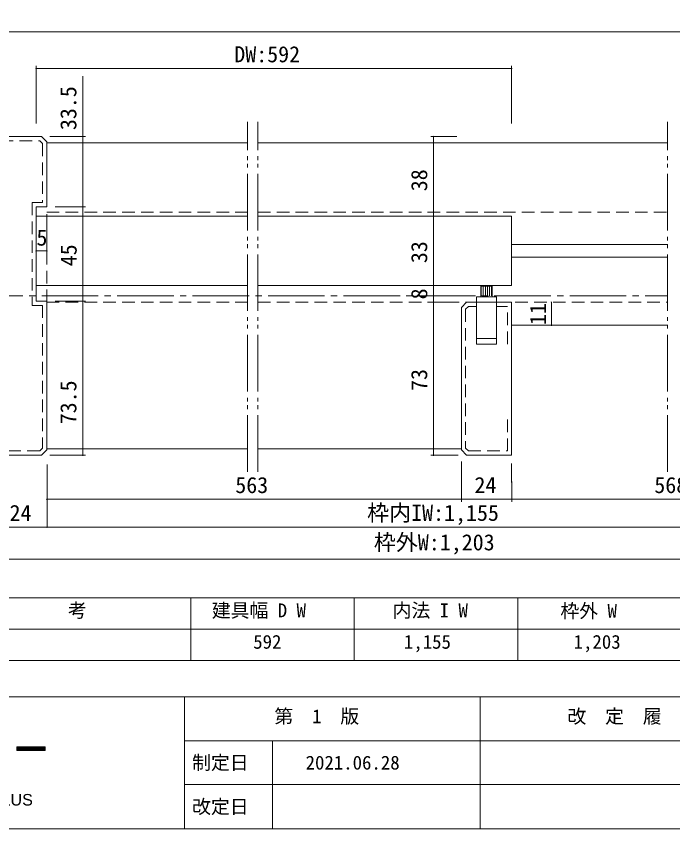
# Model space of a CAD drawing. Units: millimetres at full size, with parts at other scales. Extents: x -2000 to 2000, y -1385 to 1385.
# Drawn here: x -1458 to -413, y -1385 to -92 of the extents above; entities that cross this region are included whole.
import ezdxf
from ezdxf.enums import TextEntityAlignment as Align

# ---------------------------------------------------------------- set-up
doc = ezdxf.new("R2010")
doc.units = ezdxf.units.MM
doc.header["$LTSCALE"] = 10
for name, pattern in [('CHAIN2', [12, 9, -1, 1, -1]), ('DOUBLE_CHAIN2', [12.8, 9, -1, 0.6, -0.6, 0.6, -1]), ('USER9', [3, 2, -1])]:
    doc.linetypes.add(name, pattern=pattern)
for name, color, linetype, lineweight in [('1-0_H-SYM', 7, 'Continuous', 20), ('1-2_0', 7, 'Continuous', 20), ('2-0', 7, 'Continuous', 20), ('8-0', 7, 'Continuous', 9)]:
    doc.layers.add(name, color=color, linetype=linetype, lineweight=lineweight)
doc.layers.add('9-0', color=7, linetype='Continuous')
doc.styles.add('AR ADGothicJP Medium', font='')
doc.styles.add('ＭＳ ゴシック', font='')
doc.styles.get('AR ADGothicJP Medium').set_extended_font_data('AR ADGothicJP Medium')
doc.styles.get('ＭＳ ゴシック').set_extended_font_data('MS Gothic')

msp = doc.modelspace()

# ---------------------------------------------------------------- linework, layer by layer
at = {"layer": '1-0_H-SYM'}
msp.add_line((60.06, -1314.5), (-1189.94, -1314.5), dxfattribs=at)
at = {"layer": '1-2_0'}
for p, q in [((380, -117.5), (-1950, -117.5)), ((380, -117.5), (-1950, -117.5)), ((380, -117.5), (-1950, -117.5)), ((380, -117.5), (-1950, -117.5)), ((380, -117.5), (-1950, -117.5)), ((380, -117.5), (-1950, -117.5)), ((380, -1017.5), (-1950, -1017.5)), ((380, -1017.5), (-1950, -1017.5)), ((380, -1017.5), (-1950, -1017.5)), ((380, -1017.5), (-1950, -1017.5)), ((-1180, -1017.5), (-1180, -1117.5)), ((-920, -1017.5), (-920, -1117.5)), ((-660, -1017.5), (-660, -1117.5)), ((380, -1067.5), (-1950, -1067.5)), ((380, -1117.5), (-1950, -1117.5)), ((2000, -1175), (-2000, -1175)), ((-1190, -1175), (-1190, -1385)), ((-720, -1175), (-720, -1385)), ((2000, -1245), (-1190, -1245)), ((-1050, -1245), (-1050, -1385))]:
    msp.add_line(p, q, dxfattribs=at)
msp.add_lwpolyline([(-2000, -1385), (2000, -1385), (2000, 1385), (-2000, 1385)], close=True, dxfattribs=at)
at = {"layer": '2-0', "color": 4, "lineweight": 9}
for p, q in [((-1425.98, -262.85), (-1425.98, -171.51)), ((-1425.98, -175.68), (-669.68, -175.68)), ((-669.68, -262.85), (-669.68, -171.51)), ((-1404.31, -284.03), (-1347.74, -284.03)), ((-756.76, -284.03), (-798.41, -284.03)), ((-794.25, -410.7), (-794.25, -284.03)), ((-1395.98, -395.7), (-1347.74, -395.7)), ((-1395.98, -395.7), (-1347.74, -395.7)), ((-1351.91, -395.7), (-1351.91, -545.7)), ((-754.68, -410.7), (-798.41, -410.7)), ((-756.76, -410.7), (-798.41, -410.7)), ((-794.25, -520.7), (-794.25, -410.7)), ((-1409.31, -465.7), (-1425.98, -465.7)), ((-754.68, -520.7), (-798.41, -520.7)), ((-754.68, -520.7), (-798.41, -520.7)), ((-794.25, -547.37), (-794.25, -520.7)), ((-1395.98, -545.7), (-1347.74, -545.7)), ((-1395.98, -545.7), (-1347.74, -545.7)), ((-1351.91, -545.7), (-1351.91, -790.7)), ((-754.68, -547.37), (-798.41, -547.37)), ((-754.68, -547.37), (-798.41, -547.37)), ((-794.25, -790.7), (-794.25, -547.37)), ((-606.07, -547.37), (-606.07, -584.03)), ((-1404.31, -790.7), (-1347.74, -790.7)), ((-754.68, -790.7), (-798.41, -790.7)), ((-749.68, -800.7), (-749.31, -864.99)), ((-1408.88, -905.18), (-1408.88, -805.34)), ((-669.68, -804.03), (-669.31, -864.99)), ((-749.31, -860.82), (-1408.95, -860.82)), ((-1488.88, -905.18), (-1408.88, -905.18)), ((-1408.88, -905.18), (-155.64, -905.18))]:
    msp.add_line(p, q, dxfattribs=at)
at = {"layer": '2-0', "linetype": 'DOUBLE_CHAIN2'}
for p, q in [((-1089.98, -817.28), (-1089.98, -260.5)), ((-1073.31, -817.28), (-1073.31, -260.5)), ((-421.72, -817.28), (-421.72, -260.5))]:
    msp.add_line(p, q, dxfattribs=at)
at = {"layer": '2-0'}
for p, q in [((-1489.31, -284.03), (-1417.65, -284.03)), ((-1409.31, -292.37), (-1417.65, -284.03)), ((-1409.31, -292.37), (-1409.31, -395.7)), ((-1409.31, -294.03), (-1089.98, -294.03)), ((-1073.31, -294.03), (-421.72, -294.03)), ((-1425.98, -395.7), (-1409.31, -395.7)), ((-1425.98, -395.7), (-1425.98, -545.7)), ((-1425.98, -410.7), (-1425.98, -520.7)), ((-1425.98, -410.7), (-1089.98, -410.7)), ((-1073.31, -410.7), (-669.68, -410.7)), ((-1409.31, -465.7), (-1409.31, -418.42)), ((-669.68, -455.7), (-421.72, -455.7)), ((-669.68, -475.7), (-421.72, -475.7)), ((-1425.98, -520.7), (-1089.98, -520.7)), ((-718.17, -537.38), (-718.17, -521.8)), ((-714.83, -537.38), (-714.83, -521.8)), ((-711.5, -537.38), (-711.5, -521.8)), ((-708.17, -537.38), (-708.17, -521.8)), ((-704.83, -537.38), (-704.83, -521.8)), ((-701.5, -537.38), (-701.5, -521.8)), ((-725.51, -538.6), (-725.51, -605.27)), ((-725.51, -538.6), (-693.84, -538.6)), ((-693.84, -605.27), (-693.84, -538.6)), ((-1425.98, -545.7), (-1409.31, -545.7)), ((-1409.31, -545.7), (-1409.31, -782.37)), ((-749.68, -555.7), (-741.34, -547.37)), ((-749.68, -555.7), (-749.68, -782.37)), ((-725.51, -547.37), (-741.34, -547.37)), ((-725.51, -547.37), (-741.34, -547.37)), ((-725.51, -547.37), (-741.34, -547.37)), ((-669.68, -547.37), (-725.51, -547.37)), ((-725.51, -547.37), (-725.51, -614.03)), ((-693.84, -614.03), (-693.84, -547.37)), ((-669.68, -547.37), (-693.84, -547.37)), ((-669.68, -790.7), (-669.68, -547.37)), ((-669.68, -584.03), (-421.72, -584.03)), ((-693.84, -605.27), (-725.51, -605.27)), ((-693.84, -614.03), (-725.51, -614.03)), ((-1409.31, -782.37), (-1417.65, -790.7)), ((-1409.31, -780.7), (-1089.98, -780.7)), ((-1073.31, -780.7), (-749.68, -780.7)), ((-749.68, -782.37), (-741.34, -790.7)), ((-1489.31, -790.7), (-1417.65, -790.7)), ((-741.34, -790.7), (-669.68, -790.7))]:
    msp.add_line(p, q, dxfattribs=at)
at = {"layer": '2-0', "linetype": 'USER9', "lineweight": 18}
for p, q in [((-1409.31, -404.03), (-1089.98, -404.03)), ((-1409.31, -547.37), (-1409.31, -404.03)), ((-1073.31, -404.03), (-421.72, -404.03)), ((-1409.31, -547.37), (-1089.98, -547.37)), ((-1073.31, -547.37), (-725.51, -547.37)), ((-693.84, -547.37), (-421.72, -547.37))]:
    msp.add_line(p, q, dxfattribs=at)
at = {"layer": '2-0', "color": 4, "linetype": 'CHAIN2', "lineweight": 9}
msp.add_line((-1537.25, -537.38), (-421.72, -537.38), dxfattribs=at)
at = {"layer": '2-0', "linetype": 'USER9'}
for p, q in [((-676.34, -554.03), (-693.84, -554.03)), ((-676.34, -614.03), (-676.34, -554.03))]:
    msp.add_line(p, q, dxfattribs=at)
at = {"layer": '2-0', "color": 4, "lineweight": 9}
for points in [[(-1351.91, -395.7), (-1351.91, -284.03), (-1351.91, -187.98)], [(-749.68, -800.7), (-749.33, -860.82), (-669.31, -860.82)], [(-1488.88, -803.09), (-1488.88, -956.23), (-75.64, -956.23)], [(-669.68, -804.03), (-669.34, -860.82), (-156.07, -860.82)]]:
    msp.add_lwpolyline(points, dxfattribs=at)
at = {"layer": '2-0', "linetype": 'USER9'}
for points in [[(-1482.65, -350.7), (-1482.65, -290.7), (-1420.41, -290.7), (-1415.98, -295.13), (-1415.98, -389.03), (-1432.65, -389.03), (-1432.65, -552.37), (-1415.98, -552.37), (-1415.98, -779.61), (-1420.41, -784.03), (-1482.65, -784.03), (-1482.65, -724.03)], [(-743.01, -558.46), (-743.01, -779.61), (-738.58, -784.03), (-676.34, -784.03), (-676.34, -724.03)]]:
    msp.add_lwpolyline(points, dxfattribs=at)
at = {"layer": '2-0'}
for points in [[(-1073.31, -520.7), (-669.68, -520.7), (-669.68, -410.7)], [(-718.73, -538.6), (-718.73, -521.8), (-700.62, -521.8), (-700.62, -538.6)], [(-725.51, -554.03), (-738.58, -554.03), (-743.01, -558.46)]]:
    msp.add_lwpolyline(points, dxfattribs=at)
at = {"layer": '2-0', "color": 4, "lineweight": 9}
for centre, start, end in [((-1425.98, -175.68), 0, 180), ((-1425.98, -175.68), 0, 180), ((-1425.98, -175.68), 180, 0), ((-1425.98, -175.68), 180, 0), ((-669.68, -175.68), 0, 180), ((-669.68, -175.68), 180, 0), ((-1351.91, -284.03), 90, 270), ((-1351.91, -284.03), 270, 90), ((-794.25, -284.03), 90, 270), ((-794.25, -284.03), 270, 90), ((-1351.91, -395.7), 90, 270), ((-1351.91, -395.7), 90, 270), ((-1351.91, -395.7), 270, 90), ((-1351.91, -395.7), 270, 90), ((-794.25, -410.7), 90, 270), ((-794.25, -410.7), 90, 270), ((-794.25, -410.7), 270, 90), ((-794.25, -410.7), 270, 90), ((-1425.98, -465.7), 90, 270), ((-1425.98, -465.7), 270, 90), ((-1409.31, -465.7), 90, 270), ((-1409.31, -465.7), 270, 90), ((-794.25, -520.7), 90, 270), ((-794.25, -520.7), 90, 270), ((-794.25, -520.7), 270, 90), ((-794.25, -520.7), 270, 90), ((-1351.91, -545.7), 90, 270), ((-1351.91, -545.7), 90, 270), ((-1351.91, -545.7), 270, 90), ((-1351.91, -545.7), 270, 90), ((-794.25, -547.37), 90, 270), ((-794.25, -547.37), 90, 270), ((-794.25, -547.37), 270, 90), ((-794.25, -547.37), 270, 90), ((-606.04, -547.37), 90, 270), ((-606.04, -584.03), 90, 270), ((-606.04, -584.03), 90, 270), ((-606.04, -584.03), 270, 90), ((-606.04, -584.03), 270, 90), ((-1351.91, -790.7), 90, 270), ((-1351.91, -790.7), 270, 90), ((-794.25, -790.7), 90, 270), ((-794.25, -790.7), 270, 90), ((-1408.95, -860.82), 0, 180), ((-1408.95, -860.82), 180, 0), ((-749.31, -860.82), 0, 180), ((-749.31, -860.82), 0, 180), ((-749.31, -860.82), 180, 0), ((-749.31, -860.82), 180, 0), ((-669.31, -860.82), 0, 180), ((-669.31, -860.82), 0, 180), ((-669.31, -860.82), 180, 0), ((-669.31, -860.82), 180, 0), ((-1408.88, -905.18), 0, 180), ((-1408.88, -905.18), 180, 0)]:
    msp.add_arc(centre, 0.521, start, end, dxfattribs=at)
at = {"layer": '8-0', "lineweight": 20}
for p, q in [((-1411.81, -1254.55), (-1456.81, -1254.55)), ((-1456.81, -1260.55), (-1456.81, -1254.55)), ((-1411.81, -1260.55), (-1456.81, -1260.55)), ((-1411.81, -1260.55), (-1411.81, -1254.55))]:
    msp.add_line(p, q, dxfattribs=at)
at = {"layer": '8-0'}
for p, q in [((-1456.81, -1254.65), (-1411.81, -1254.65)), ((-1456.81, -1254.75), (-1411.81, -1254.75)), ((-1456.81, -1254.85), (-1411.81, -1254.85)), ((-1456.81, -1254.95), (-1411.81, -1254.95)), ((-1456.81, -1255.05), (-1411.81, -1255.05)), ((-1456.81, -1255.15), (-1411.81, -1255.15)), ((-1456.81, -1255.25), (-1411.81, -1255.25)), ((-1456.81, -1255.35), (-1411.81, -1255.35)), ((-1456.81, -1255.45), (-1411.81, -1255.45)), ((-1456.81, -1255.55), (-1411.81, -1255.55)), ((-1456.81, -1255.65), (-1411.81, -1255.65)), ((-1456.81, -1255.75), (-1411.81, -1255.75)), ((-1456.81, -1255.85), (-1411.81, -1255.85)), ((-1456.81, -1255.95), (-1411.81, -1255.95)), ((-1456.81, -1256.05), (-1411.81, -1256.05)), ((-1456.81, -1256.15), (-1411.81, -1256.15)), ((-1456.81, -1256.25), (-1411.81, -1256.25)), ((-1456.81, -1256.35), (-1411.81, -1256.35)), ((-1456.81, -1256.45), (-1411.81, -1256.45)), ((-1456.81, -1256.55), (-1411.81, -1256.55)), ((-1456.81, -1256.65), (-1411.81, -1256.65)), ((-1456.81, -1256.75), (-1411.81, -1256.75)), ((-1456.81, -1256.85), (-1411.81, -1256.85)), ((-1456.81, -1256.95), (-1411.81, -1256.95)), ((-1456.81, -1257.05), (-1411.81, -1257.05)), ((-1456.81, -1257.15), (-1411.81, -1257.15)), ((-1456.81, -1257.25), (-1411.81, -1257.25)), ((-1456.81, -1257.35), (-1411.81, -1257.35)), ((-1456.81, -1257.45), (-1411.81, -1257.45)), ((-1456.81, -1257.55), (-1411.81, -1257.55)), ((-1456.81, -1257.65), (-1411.81, -1257.65)), ((-1456.81, -1257.75), (-1411.81, -1257.75)), ((-1456.81, -1257.85), (-1411.81, -1257.85)), ((-1456.81, -1257.95), (-1411.81, -1257.95)), ((-1456.81, -1258.05), (-1411.81, -1258.05)), ((-1456.81, -1258.15), (-1411.81, -1258.15)), ((-1456.81, -1258.25), (-1411.81, -1258.25)), ((-1456.81, -1258.35), (-1411.81, -1258.35)), ((-1456.81, -1258.45), (-1411.81, -1258.45)), ((-1456.81, -1258.55), (-1411.81, -1258.55)), ((-1456.81, -1258.65), (-1411.81, -1258.65)), ((-1456.81, -1258.75), (-1411.81, -1258.75)), ((-1456.81, -1258.85), (-1411.81, -1258.85)), ((-1456.81, -1258.95), (-1411.81, -1258.95)), ((-1456.81, -1259.05), (-1411.81, -1259.05)), ((-1456.81, -1259.15), (-1411.81, -1259.15)), ((-1456.81, -1259.25), (-1411.81, -1259.25)), ((-1456.81, -1259.35), (-1411.81, -1259.35)), ((-1456.81, -1259.45), (-1411.81, -1259.45)), ((-1456.81, -1259.55), (-1411.81, -1259.55)), ((-1456.81, -1259.65), (-1411.81, -1259.65)), ((-1456.81, -1259.75), (-1411.81, -1259.75)), ((-1456.81, -1259.85), (-1411.81, -1259.85)), ((-1456.81, -1259.95), (-1411.81, -1259.95)), ((-1456.81, -1260.05), (-1411.81, -1260.05)), ((-1456.81, -1260.15), (-1411.81, -1260.15)), ((-1456.81, -1260.25), (-1411.81, -1260.25)), ((-1456.81, -1260.35), (-1411.81, -1260.35)), ((-1456.81, -1260.45), (-1411.81, -1260.45)), ((-1456.81, -1260.55), (-1411.81, -1260.55))]:
    msp.add_line(p, q, dxfattribs=at)

# ---------------------------------------------------------------- texts
at = {"layer": '1-0_H-SYM', "style": 'ＭＳ ゴシック'}
for s, p in [('第\u30001\u3000版', (-1047.16, -1223.71)), ('改\u3000定\u3000履\u3000歴 / History', (-580.95, -1223.71)), ('制定日', (-1178.05, -1297.42)), ('2021.06.28', (-997.44, -1297.42)), ('改定日', (-1178.05, -1367.42))]:
    msp.add_text(s, height=21.99, dxfattribs=at).set_placement(p, align=Align.BOTTOM_LEFT)
at = {"layer": '1-2_0', "style": 'ＭＳ ゴシック'}
for s, p in [('備\u3000\u3000\u3000\u3000\u3000\u3000考', (-1585.54, -1055.24)), ('建具幅 D W', (-1146.7, -1055.24)), ('内法 I W', (-859.13, -1055.24)), ('枠外 W', (-592.08, -1056.02)), ('592', (-1080.81, -1105.25)), ('1,155', (-841.08, -1105.25)), ('1,203', (-571.08, -1105.25))]:
    msp.add_text(s, height=21.99, dxfattribs=at).set_placement(p, align=Align.BOTTOM_LEFT)
at = {"layer": '2-0', "style": 'ＭＳ ゴシック'}
for s, p in [('DW:592', (-1110.94, -173.45)), ('5', (-1425.68, -465.09)), ('563', (-1109.35, -858.74)), ('24', (-728.87, -858.74)), ('568', (-442.73, -858.74)), ('枠内IW:1,155', (-899.59, -902.89)), ('24', (-1468.44, -903.1)), ('枠外W:1,203', (-888.93, -949.84))]:
    msp.add_text(s, height=25.66, dxfattribs=at).set_placement(p, align=Align.BOTTOM_LEFT)
for s, p in [('33.5', (-1354.41, -273.62)), ('38', (-796.33, -370.89)), ('45', (-1353.99, -490.26)), ('33', (-796.33, -485.26)), ('8', (-796.33, -542.92)), ('11', (-607.42, -583.71)), ('73', (-796.33, -688.59)), ('73.5', (-1354.41, -741.65))]:
    msp.add_text(s, height=25.66, rotation=90, dxfattribs=at).set_placement(p, align=Align.BOTTOM_LEFT)
at = {"layer": '9-0', "style": 'AR ADGothicJP Medium', "width": 1.05}
msp.add_text(' PLUS', height=18.33, dxfattribs=at).set_placement((-1505.71, -1353.54), align=Align.BOTTOM_LEFT)

doc.saveas('drawing.dxf')
